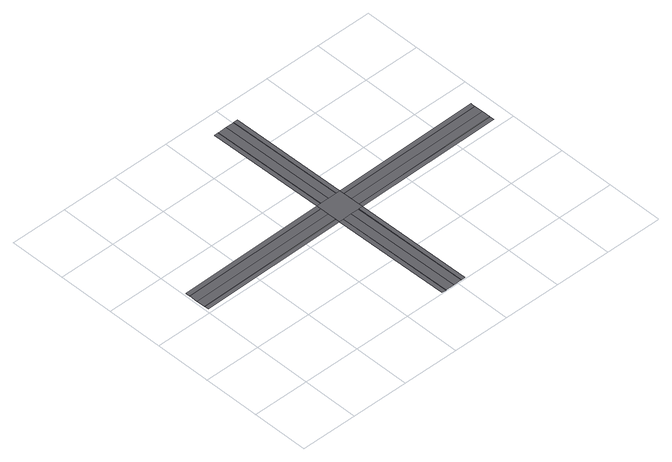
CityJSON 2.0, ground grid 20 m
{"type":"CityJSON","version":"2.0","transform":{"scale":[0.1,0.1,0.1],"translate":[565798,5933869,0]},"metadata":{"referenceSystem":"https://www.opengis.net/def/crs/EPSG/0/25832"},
"CityObjects":{
"road1":{"type":"Road","attributes":{"class":"transportation","function":"road","name":"Hamburg Short East West","_createdBy":"webcityeditor","_createdAt":"2026-07-03T12:00:00.000Z","_osmWayIds":["3100"],"_osm2streetsLaneCount":6,"_highwayType":"residential","_osmTags":{"highway":"residential","name":"Hamburg Short East West","layer":"0"},"_verticalProfile":{"placement":"surface","source":"osm_tags","elevationM":0,"osmLayer":0}},"geometry":[{"type":"MultiSurface","lod":"2","boundaries":[[[0,1,2,3]],[[4,5,1,0]],[[6,7,5,4]],[[8,9,7,6]],[[10,11,9,8]],[[12,13,11,10]]],"semantics":{"surfaces":[{"type":"TrafficArea","function":"sidewalk","trafficDirection":"backward","transportationUsage":"sidewalk","surfaceMaterial":"asphalt","verticalPlacement":"surface","roadElevation":0,"source":"osm2streets","sourceType":"Sidewalk","sourceSurfaceIndex":0,"osm2streetsLaneIndex":0,"osmWayIds":["3100"],"allowedModes":["pedestrian"]},{"type":"AuxiliaryTrafficArea","function":"median","trafficDirection":"backward","transportationUsage":"median","surfaceMaterial":"asphalt","verticalPlacement":"surface","roadElevation":0,"source":"osm2streets","sourceType":"Buffer(Curb)","sourceSurfaceIndex":1,"osm2streetsLaneIndex":1,"osmWayIds":["3100"],"osm2streetsPropertiesJson":"{\"allowed_turns\":[],\"direction\":\"Backward\",\"index\":1,\"layer\":0,\"osm_way_ids\":[3100],\"road\":0,\"speed_limit\":\"None\",\"type\":\"Buffer(Curb)\",\"width\":0.1}"},{"type":"TrafficArea","function":"driving_lane","trafficDirection":"backward","transportationUsage":"car_lane","surfaceMaterial":"asphalt","verticalPlacement":"surface","roadElevation":0,"source":"osm2streets","sourceType":"Driving","sourceSurfaceIndex":2,"osm2streetsLaneIndex":2,"osmWayIds":["3100"],"allowedModes":["car"]},{"type":"TrafficArea","function":"driving_lane","trafficDirection":"forward","transportationUsage":"car_lane","surfaceMaterial":"asphalt","verticalPlacement":"surface","roadElevation":0,"source":"osm2streets","sourceType":"Driving","sourceSurfaceIndex":3,"osm2streetsLaneIndex":3,"osmWayIds":["3100"],"allowedModes":["car"]},{"type":"AuxiliaryTrafficArea","function":"median","trafficDirection":"forward","transportationUsage":"median","surfaceMaterial":"asphalt","verticalPlacement":"surface","roadElevation":0,"source":"osm2streets","sourceType":"Buffer(Curb)","sourceSurfaceIndex":4,"osm2streetsLaneIndex":4,"osmWayIds":["3100"],"osm2streetsPropertiesJson":"{\"allowed_turns\":[],\"direction\":\"Forward\",\"index\":4,\"layer\":0,\"osm_way_ids\":[3100],\"road\":0,\"speed_limit\":\"None\",\"type\":\"Buffer(Curb)\",\"width\":0.1}"},{"type":"TrafficArea","function":"sidewalk","trafficDirection":"forward","transportationUsage":"sidewalk","surfaceMaterial":"asphalt","verticalPlacement":"surface","roadElevation":0,"source":"osm2streets","sourceType":"Sidewalk","sourceSurfaceIndex":5,"osm2streetsLaneIndex":5,"osmWayIds":["3100"],"allowedModes":["pedestrian"]}],"values":[0,1,2,3,4,5]}}]},
"road2":{"type":"Road","attributes":{"class":"transportation","function":"road","name":"Hamburg Short North South","_createdBy":"webcityeditor","_createdAt":"2026-07-03T12:00:00.000Z","_osmWayIds":["3101"],"_osm2streetsLaneCount":6,"_highwayType":"residential","_osmTags":{"highway":"residential","name":"Hamburg Short North South","layer":"0"},"_verticalProfile":{"placement":"surface","source":"osm_tags","elevationM":0,"osmLayer":0}},"geometry":[{"type":"MultiSurface","lod":"2","boundaries":[[[14,15,13,16]],[[17,18,15,14]],[[19,20,18,17]],[[21,22,20,19]],[[23,24,22,21]],[[25,26,24,23]]],"semantics":{"surfaces":[{"type":"TrafficArea","function":"sidewalk","trafficDirection":"backward","transportationUsage":"sidewalk","surfaceMaterial":"asphalt","verticalPlacement":"surface","roadElevation":0,"source":"osm2streets","sourceType":"Sidewalk","sourceSurfaceIndex":0,"osm2streetsLaneIndex":0,"osmWayIds":["3101"],"allowedModes":["pedestrian"]},{"type":"AuxiliaryTrafficArea","function":"median","trafficDirection":"backward","transportationUsage":"median","surfaceMaterial":"asphalt","verticalPlacement":"surface","roadElevation":0,"source":"osm2streets","sourceType":"Buffer(Curb)","sourceSurfaceIndex":1,"osm2streetsLaneIndex":1,"osmWayIds":["3101"],"osm2streetsPropertiesJson":"{\"allowed_turns\":[],\"direction\":\"Backward\",\"index\":1,\"layer\":0,\"osm_way_ids\":[3101],\"road\":2,\"speed_limit\":\"None\",\"type\":\"Buffer(Curb)\",\"width\":0.1}"},{"type":"TrafficArea","function":"driving_lane","trafficDirection":"backward","transportationUsage":"car_lane","surfaceMaterial":"asphalt","verticalPlacement":"surface","roadElevation":0,"source":"osm2streets","sourceType":"Driving","sourceSurfaceIndex":2,"osm2streetsLaneIndex":2,"osmWayIds":["3101"],"allowedModes":["car"]},{"type":"TrafficArea","function":"driving_lane","trafficDirection":"forward","transportationUsage":"car_lane","surfaceMaterial":"asphalt","verticalPlacement":"surface","roadElevation":0,"source":"osm2streets","sourceType":"Driving","sourceSurfaceIndex":3,"osm2streetsLaneIndex":3,"osmWayIds":["3101"],"allowedModes":["car"]},{"type":"AuxiliaryTrafficArea","function":"median","trafficDirection":"forward","transportationUsage":"median","surfaceMaterial":"asphalt","verticalPlacement":"surface","roadElevation":0,"source":"osm2streets","sourceType":"Buffer(Curb)","sourceSurfaceIndex":4,"osm2streetsLaneIndex":4,"osmWayIds":["3101"],"osm2streetsPropertiesJson":"{\"allowed_turns\":[],\"direction\":\"Forward\",\"index\":4,\"layer\":0,\"osm_way_ids\":[3101],\"road\":2,\"speed_limit\":\"None\",\"type\":\"Buffer(Curb)\",\"width\":0.1}"},{"type":"TrafficArea","function":"sidewalk","trafficDirection":"forward","transportationUsage":"sidewalk","surfaceMaterial":"asphalt","verticalPlacement":"surface","roadElevation":0,"source":"osm2streets","sourceType":"Sidewalk","sourceSurfaceIndex":5,"osm2streetsLaneIndex":5,"osmWayIds":["3101"],"allowedModes":["pedestrian"]}],"values":[0,1,2,3,4,5]}}]},
"road3":{"type":"Road","attributes":{"class":"transportation","name":"Intersection 3","_createdBy":"webcityeditor","_createdAt":"2026-07-03T12:00:00.000Z","_connectedOsm2streetsRoadIds":["0","3","1","2"],"_osm2streetsRoadEndpoints":{"0":"end","1":"start","2":"end","3":"start"},"_osmNodeIds":["3002"],"_intersectionControl":"Signed","_verticalProfile":{"placement":"surface","source":"osm_tags","elevationM":0,"osmLayer":0}},"geometry":[{"type":"MultiSurface","lod":"2","boundaries":[[[26,27,2,13]]],"semantics":{"surfaces":[{"type":"TrafficArea","function":"intersection","transportationUsage":"intersection","surfaceMaterial":"asphalt","source":"osm2streets","sourceType":"Intersection","connectedRoadIds":["0","3","1","2"],"roadEndpoints":{"0":"end","1":"start","2":"end","3":"start"},"osmNodeIds":["3002"]}],"values":[0]}}]},
"road4":{"type":"Road","attributes":{"class":"transportation","function":"road","name":"Hamburg Short North South","_createdBy":"webcityeditor","_createdAt":"2026-07-03T12:00:00.000Z","_osmWayIds":["3101"],"_osm2streetsLaneCount":6,"_highwayType":"residential","_osmTags":{"highway":"residential","name":"Hamburg Short North South","layer":"0"},"_verticalProfile":{"placement":"surface","source":"osm_tags","elevationM":0,"osmLayer":0}},"geometry":[{"type":"MultiSurface","lod":"2","boundaries":[[[28,29,30,2]],[[31,32,29,28]],[[33,34,32,31]],[[35,36,34,33]],[[37,38,36,35]],[[27,39,38,37]]],"semantics":{"surfaces":[{"type":"TrafficArea","function":"sidewalk","trafficDirection":"backward","transportationUsage":"sidewalk","surfaceMaterial":"asphalt","verticalPlacement":"surface","roadElevation":0,"source":"osm2streets","sourceType":"Sidewalk","sourceSurfaceIndex":0,"osm2streetsLaneIndex":0,"osmWayIds":["3101"],"allowedModes":["pedestrian"]},{"type":"AuxiliaryTrafficArea","function":"median","trafficDirection":"backward","transportationUsage":"median","surfaceMaterial":"asphalt","verticalPlacement":"surface","roadElevation":0,"source":"osm2streets","sourceType":"Buffer(Curb)","sourceSurfaceIndex":1,"osm2streetsLaneIndex":1,"osmWayIds":["3101"],"osm2streetsPropertiesJson":"{\"allowed_turns\":[],\"direction\":\"Backward\",\"index\":1,\"layer\":0,\"osm_way_ids\":[3101],\"road\":3,\"speed_limit\":\"None\",\"type\":\"Buffer(Curb)\",\"width\":0.1}"},{"type":"TrafficArea","function":"driving_lane","trafficDirection":"backward","transportationUsage":"car_lane","surfaceMaterial":"asphalt","verticalPlacement":"surface","roadElevation":0,"source":"osm2streets","sourceType":"Driving","sourceSurfaceIndex":2,"osm2streetsLaneIndex":2,"osmWayIds":["3101"],"allowedModes":["car"]},{"type":"TrafficArea","function":"driving_lane","trafficDirection":"forward","transportationUsage":"car_lane","surfaceMaterial":"asphalt","verticalPlacement":"surface","roadElevation":0,"source":"osm2streets","sourceType":"Driving","sourceSurfaceIndex":3,"osm2streetsLaneIndex":3,"osmWayIds":["3101"],"allowedModes":["car"]},{"type":"AuxiliaryTrafficArea","function":"median","trafficDirection":"forward","transportationUsage":"median","surfaceMaterial":"asphalt","verticalPlacement":"surface","roadElevation":0,"source":"osm2streets","sourceType":"Buffer(Curb)","sourceSurfaceIndex":4,"osm2streetsLaneIndex":4,"osmWayIds":["3101"],"osm2streetsPropertiesJson":"{\"allowed_turns\":[],\"direction\":\"Forward\",\"index\":4,\"layer\":0,\"osm_way_ids\":[3101],\"road\":3,\"speed_limit\":\"None\",\"type\":\"Buffer(Curb)\",\"width\":0.1}"},{"type":"TrafficArea","function":"sidewalk","trafficDirection":"forward","transportationUsage":"sidewalk","surfaceMaterial":"asphalt","verticalPlacement":"surface","roadElevation":0,"source":"osm2streets","sourceType":"Sidewalk","sourceSurfaceIndex":5,"osm2streetsLaneIndex":5,"osmWayIds":["3101"],"allowedModes":["pedestrian"]}],"values":[0,1,2,3,4,5]}}]},
"road5":{"type":"Road","attributes":{"class":"transportation","function":"road","name":"Hamburg Short East West","_createdBy":"webcityeditor","_createdAt":"2026-07-03T12:00:00.000Z","_osmWayIds":["3100"],"_osm2streetsLaneCount":6,"_highwayType":"residential","_osmTags":{"highway":"residential","name":"Hamburg Short East West","layer":"0"},"_verticalProfile":{"placement":"surface","source":"osm_tags","elevationM":0,"osmLayer":0}},"geometry":[{"type":"MultiSurface","lod":"2","boundaries":[[[40,41,42,27]],[[43,44,41,40]],[[45,46,44,43]],[[47,48,46,45]],[[49,50,48,47]],[[26,51,50,49]]],"semantics":{"surfaces":[{"type":"TrafficArea","function":"sidewalk","trafficDirection":"backward","transportationUsage":"sidewalk","surfaceMaterial":"asphalt","verticalPlacement":"surface","roadElevation":0,"source":"osm2streets","sourceType":"Sidewalk","sourceSurfaceIndex":0,"osm2streetsLaneIndex":0,"osmWayIds":["3100"],"allowedModes":["pedestrian"]},{"type":"AuxiliaryTrafficArea","function":"median","trafficDirection":"backward","transportationUsage":"median","surfaceMaterial":"asphalt","verticalPlacement":"surface","roadElevation":0,"source":"osm2streets","sourceType":"Buffer(Curb)","sourceSurfaceIndex":1,"osm2streetsLaneIndex":1,"osmWayIds":["3100"],"osm2streetsPropertiesJson":"{\"allowed_turns\":[],\"direction\":\"Backward\",\"index\":1,\"layer\":0,\"osm_way_ids\":[3100],\"road\":1,\"speed_limit\":\"None\",\"type\":\"Buffer(Curb)\",\"width\":0.1}"},{"type":"TrafficArea","function":"driving_lane","trafficDirection":"backward","transportationUsage":"car_lane","surfaceMaterial":"asphalt","verticalPlacement":"surface","roadElevation":0,"source":"osm2streets","sourceType":"Driving","sourceSurfaceIndex":2,"osm2streetsLaneIndex":2,"osmWayIds":["3100"],"allowedModes":["car"]},{"type":"TrafficArea","function":"driving_lane","trafficDirection":"forward","transportationUsage":"car_lane","surfaceMaterial":"asphalt","verticalPlacement":"surface","roadElevation":0,"source":"osm2streets","sourceType":"Driving","sourceSurfaceIndex":3,"osm2streetsLaneIndex":3,"osmWayIds":["3100"],"allowedModes":["car"]},{"type":"AuxiliaryTrafficArea","function":"median","trafficDirection":"forward","transportationUsage":"median","surfaceMaterial":"asphalt","verticalPlacement":"surface","roadElevation":0,"source":"osm2streets","sourceType":"Buffer(Curb)","sourceSurfaceIndex":4,"osm2streetsLaneIndex":4,"osmWayIds":["3100"],"osm2streetsPropertiesJson":"{\"allowed_turns\":[],\"direction\":\"Forward\",\"index\":4,\"layer\":0,\"osm_way_ids\":[3100],\"road\":1,\"speed_limit\":\"None\",\"type\":\"Buffer(Curb)\",\"width\":0.1}"},{"type":"TrafficArea","function":"sidewalk","trafficDirection":"forward","transportationUsage":"sidewalk","surfaceMaterial":"asphalt","verticalPlacement":"surface","roadElevation":0,"source":"osm2streets","sourceType":"Sidewalk","sourceSurfaceIndex":5,"osm2streetsLaneIndex":5,"osmWayIds":["3100"],"allowedModes":["pedestrian"]}],"values":[0,1,2,3,4,5]}}]}
},
"vertices":[
[9,492,0],[533,499,0],[533,514,0],[9,507,0],[9,491,0],[533,498,0],[9,461,0],[533,468,0],[10,431,0],[534,438,0],[10,430,0],[534,437,0],[10,415,0],[534,422,0],
[555,4,0],[549,422,0],[540,4,0],[556,4,0],[550,422,0],[586,4,0],[580,423,0],[616,5,0],[610,423,0],[617,5,0],[611,423,0],[632,5,0],[626,423,0],
[625,515,0],
[548,514,0],[542,932,0],[527,932,0],[549,514,0],[543,932,0],[579,515,0],[573,933,0],[609,515,0],[603,933,0],[610,515,0],[604,933,0],[619,933,0],
[625,500,0],[1149,508,0],[1149,523,0],[625,499,0],[1149,507,0],[626,469,0],[1150,477,0],[626,439,0],[1150,447,0],[626,438,0],[1150,446,0],[1150,430,0]
]}
